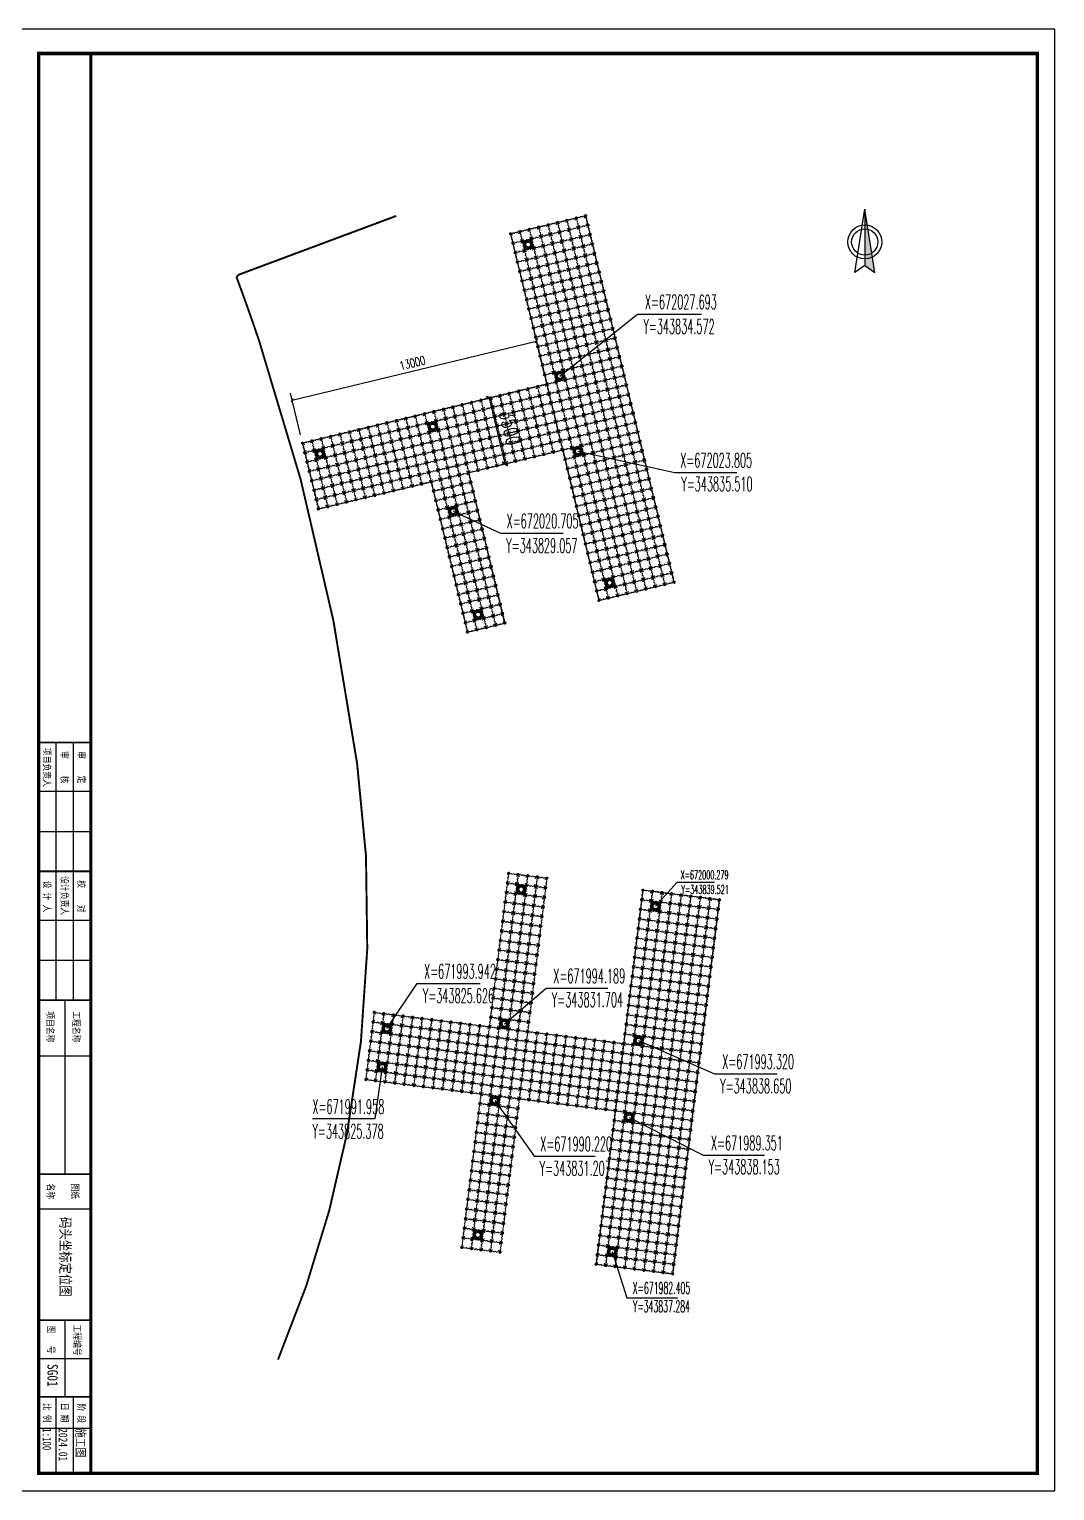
# Model space of a CAD drawing. Extents: x 343640352 to 343860175, y 671810750 to 672046431.
# Drawn here: x 343807129 to 343860175, y 671970036 to 672045636 of the extents above; entities that cross this region are included whole.
import ezdxf

# ---------------------------------------------------------------- set-up
doc = ezdxf.new("R2010")
doc.units = 0
doc.header["$LTSCALE"] = 1000
doc.linetypes.add('DASH', pattern=[0.35, 0.25, -0.1])
for name, color, linetype in [('00-定位', 3, 'Continuous'), ('DIM_COOR', 3, 'Continuous'), ('PUB_DIM', 3, 'Continuous'), ('PUB_TEXT', 7, 'Continuous'), ('W-_ANTICOLLISION防撞措施', 121, 'Continuous'), ('W-MOUNTING固定方式', 5, 'Continuous'), ('蓝色浮筒', 150, 'Continuous')]:
    doc.layers.add(name, color=color, linetype=linetype)
doc.layers.add('2维浮筒', color=7, linetype='Continuous', lineweight=5)
doc.styles.add('-宋体', font='', dxfattribs={"width": 0.8})
doc.styles.add('_TCH_DIM', font='SIMPLEX.shx', dxfattribs={"width": 0.7, "bigfont": 'GBCBIG.shx'})
doc.styles.add('_TCH_DIM_T3', font='SIMPLEX.shx', dxfattribs={"width": 0.705882, "bigfont": 'hztxt.shx'})
doc.styles.get("Standard").update_dxf_attribs({"font": ''})
doc.styles.add('图框', font='')
doc.styles.add('黑体', font='simhei.ttf', dxfattribs={"width": 0.8})
doc.styles.get('-宋体').set_extended_font_data('SimSun')
doc.styles.get('Standard').set_extended_font_data('SimSun')
doc.styles.get('图框').set_extended_font_data('SimSun')
doc.dimstyles.new('_TCH_ARCH&&150', dxfattribs={"dimtxt": 446.25, "dimasz": 150, "dimexe": 375, "dimexo": 450, "dimgap": 189.375, "dimtad": 1, "dimdec": 0, "dimzin": 0, "dimdsep": 46, "dimtxsty": '_TCH_DIM_T3', "dimblk": 'ARCHTICK', "dimcen": 0.09, "dimclrt": 7, "dimazin": 2, "dimtfac": 1, "dimtdec": 0, "dimtix": 1, "dimtmove": 2, "dimatfit": 3, "dimfxl": 150, "dimtolj": 1, "dimtzin": 0, "dimarcsym": 0})
doc.dimstyles.new('_TCH_ARCH&&250', dxfattribs={"dimtxt": 743.75, "dimasz": 250, "dimexe": 625, "dimexo": 750, "dimgap": 315.625, "dimtad": 1, "dimdec": 0, "dimzin": 0, "dimdsep": 46, "dimtxsty": '_TCH_DIM_T3', "dimblk": 'ARCHTICK', "dimcen": 0.09, "dimclrt": 2, "dimazin": 2, "dimtfac": 1, "dimtdec": 0, "dimtix": 1, "dimtmove": 2, "dimatfit": 3, "dimfxl": 150, "dimtolj": 1, "dimtzin": 0, "dimarcsym": 0})

# ---------------------------------------------------------------- blocks, each defined once
blk = doc.blocks.new('$TITLEBLK$00000187')
for p, q in [((-196, 0), (-196, 15)), ((-184.5, 0), (-184.5, 15)), ((-159, 0), (-159, 15)), ((-147.5, 0), (-147.5, 15)), ((-120, 0), (-120, 15)), ((-76, 0), (-76, 15)), ((-33, 0), (-33, 15)), ((-13, 0), (-13, 15)), ((0, 0), (0, 15)), ((-136, 10), (-210, 10)), ((0, 10), (-22, 10)), ((-136, 5), (-210, 5)), ((-136, 7.5), (-86, 7.5)), ((-44, 7.5), (-22, 7.5)), ((0, 5), (-22, 5))]:
    blk.add_line(p, q)
for points, const_width in [([(-408.03, 0), (-408.03, 15), (0, 15)], 0.8), ([(-210, 0), (-210, 15)], 0.5), ([(-173, 0), (-173, 15)], 0.5), ([(-136, 0), (-136, 15)], 0.5), ([(-86, 0), (-86, 15)], 0.5), ([(-44, 0), (-44, 15)], 0.5), ([(-22, 0), (-22, 15)], 0.5)]:
    blk.add_lwpolyline(points, dxfattribs=dict(const_width=const_width))
at = {"style": '图框', "width": 0.8}
for s, p in [('审    定', (-207.53, 11.34)), ('校    对', (-170.43, 11.27)), ('阶 段', (-20.12, 11.27)), ('审    核', (-207.55, 6.48)), ('设计负责人', (-171.62, 6.48)), ('工程名称', (-132.8, 9.86)), ('图纸', (-83.31, 9.46)), ('工程编号', (-42.79, 10.08)), ('日 期', (-20.31, 6.48)), ('项目名称', (-132.8, 2.36)), ('名称', (-83.31, 2.46)), ('图   号', (-42.46, 2.6)), ('项目负责人', (-208.49, 1.42)), ('设 计 人', (-170.33, 1.42)), ('比 例', (-20.27, 1.42))]:
    blk.add_text(s, height=2, dxfattribs=at).set_placement(p)
for tag, p in [('审定人', (-193.68, 10.95)), ('校对', (-155.51, 10.92)), ('审核人', (-193.68, 6.03)), ('设计负责人', (-158.64, 6.23)), ('项目负责人', (-195.69, 1.11)), ('设计人', (-156.48, 1.18))]:
    blk.add_attdef(tag, p, '', height=3)
for tag, p, height, style, width in [('阶段', (-12.96, 10.81), 2.5, '黑体', 0.8), ('图名', (-73.67, 6.22), 3, '-宋体', 0.8), ('日期', (-12.96, 5.8), 2.5, '黑体', 0.8), ('图号', (-31.44, 2.55), 3, '_TCH_DIM', 0.7), ('比例', (-12.96, 1.14), 2.5, '黑体', 0.8)]:
    blk.add_attdef(tag, p, '', height=height, dxfattribs=dict(style=style, width=width))
blk = doc.blocks.new('rgthtyjyuk')
blk.add_lwpolyline([(0, 0), (420, 0), (420, 297), (0, 297)], close=True)
at = {"const_width": 1}
blk.add_lwpolyline([(6.97, 5), (415, 5), (415, 292), (6.97, 292)], close=True, dxfattribs=at)
at = {"const_width": 0.8}
blk.add_lwpolyline([(415, 20), (6.97, 20)], dxfattribs=at)
blk = doc.blocks.new('_ArchTick')
at = {"color": 0, "linetype": 'ByBlock', "const_width": 0.4}
blk.add_lwpolyline([(-0.5, -0.5), (0.5, 0.5)], dxfattribs=at)
blk = doc.blocks.new('*D160')
at = {"layer": '00-定位', "color": 0, "lineweight": -2, "transparency": 16777216}
for p, q in [((343830916, 672026554), (343831736, 672023151)), ((343831645, 672026729), (343831523, 672026700)), ((343832465, 672023327), (343832344, 672023298))]:
    blk.add_line(p, q, dxfattribs=at)
at = {"layer": 'Defpoints', "color": 0, "transparency": 16777216}
for p in [(343830916, 672026554), (343831736, 672023151), (343831736, 672023151)]:
    blk.add_point(p, dxfattribs=at)
at = {"layer": '00-定位', "color": 0, "lineweight": -2, "transparency": 16777216, "xscale": 250, "yscale": 250, "zscale": 250}
for p, rotation in [((343830916, 672026554), 103.5615656314483), ((343831736, 672023151), 283.5615656314483)]:
    blk.add_blockref('_ArchTick', p, dxfattribs=dict(at, rotation=rotation))
at = {"layer": '00-定位', "color": 2, "transparency": 16777216, "insert": (343831994, 672025014), "char_height": 743.8, "attachment_point": 5, "rotation": 283.56157, "style": '_TCH_DIM_T3'}
blk.add_mtext('\\A1;3500', dxfattribs=at)
blk = doc.blocks.new('浮筒')
at = {"layer": '2维浮筒', "color": 150, "lineweight": 0}
for p, q in [((-49, 527), (-27, 549)), ((-49, 473), (-21, 445)), ((-49, 27), (-21, 55)), ((-16, 304), (-16, 326)), ((-16, 196), (-16, 174)), ((-13, 333), (-3, 345)), ((-13, 297), (16, 264)), ((-13, 203), (16, 236)), ((-13, 167), (-3, 155)), ((0, 351), (0, 395)), ((0, 105), (0, 149)), ((19, 242), (19, 258)), ((55, 479), (21, 445)), ((55, 21), (21, 55)), ((27, 549), (55, 521)), ((149, 500), (105, 500)), ((171, 484), (155, 497)), ((193, 481), (177, 481)), ((199, 484), (232, 513)), ((203, -13), (236, 16)), ((261, 516), (239, 516)), ((258, 19), (242, 19)), ((297, -13), (264, 16)), ((301, 484), (268, 513)), ((307, 481), (323, 481)), ((329, 484), (345, 497)), ((395, 500), (351, 500)), ((473, 549), (445, 521)), ((479, 445), (445, 479)), ((479, 55), (445, 21)), ((481, 307), (481, 323)), ((481, 193), (481, 177)), ((484, 329), (497, 345)), ((484, 301), (513, 268)), ((484, 199), (513, 232)), ((484, 171), (497, 155)), ((500, 351), (500, 395)), ((500, 105), (500, 149)), ((516, 239), (516, 261)), ((549, 473), (521, 445)), ((549, 27), (521, 55)), ((527, 549), (549, 527)), ((-27, -49), (-49, -27)), ((27, -49), (55, -21)), ((149, 0), (105, 0)), ((167, -13), (155, -3)), ((196, -16), (174, -16)), ((304, -16), (326, -16)), ((333, -13), (345, -3)), ((395, 0), (351, 0)), ((473, -49), (445, -21)), ((549, -27), (527, -49))]:
    blk.add_line(p, q, dxfattribs=at)
for centre in [(71, 89), (76, 415), (80, 80), (85, 424), (89, 71), (407, 65), (415, 76), (420, 420), (424, 85), (435, 93)]:
    blk.add_circle(centre, 3.5, dxfattribs=at)
for centre, radius, start, end in [((-22, 500), 38, 135, 225), ((-22, 0), 38, 135, 225), ((-24, 500), 7, 90, 270), ((-24, 0), 7, 90, 270), ((0, 522), 38, 45, 135), ((0, 500), 25, 106.2602, 163.7398), ((0, 500), 25, 196.2602, 253.7398), ((0, 0), 25, 106.2602, 163.7398), ((-70, 395), 70, 0, 45), ((-70, 105), 70, 315, 0), ((-6, 326), 10, 137.72631, 180), ((-6, 304), 10, 180, 222.27369), ((-6, 196), 10, 137.72631, 180), ((-6, 174), 10, 180, 222.27369), ((0, 524), 7, 0, 180), ((0, 476), 7, 180, 0), ((0, 24), 7, 0, 180), ((-10, 351), 10, 317.72631, 0), ((-10, 149), 10, 0, 42.27369), ((70, 395), 70, 135, 180), ((70, 105), 70, 180, 225), ((0, 500), 25, 16.2602, 73.7398), ((0, 500), 25, 286.2602, 343.7398), ((0, 0), 25, 16.2602, 73.7398), ((9, 258), 10, 0, 42.27369), ((9, 242), 10, 317.72631, 0), ((24, 500), 7, 270, 90), ((24, 0), 7, 270, 90), ((105, 570), 70, 225, 270), ((105, 430), 70, 90, 135), ((105, 70), 70, 225, 270), ((149, 490), 10, 47.72631, 90), ((177, 491), 10, 227.72631, 270), ((193, 491), 10, 270, 312.27369), ((239, 506), 10, 90, 132.27369), ((242, 9), 10, 90, 132.27369), ((258, 9), 10, 47.72631, 90), ((261, 506), 10, 47.72631, 90), ((307, 491), 10, 227.72631, 270), ((323, 491), 10, 270, 312.27369), ((351, 490), 10, 90, 132.27369), ((395, 570), 70, 270, 315), ((395, 430), 70, 45, 90), ((395, 70), 70, 270, 315), ((476, 500), 7, 90, 270), ((476, 0), 7, 90, 270), ((500, 522), 38, 45, 135), ((500, 500), 25, 106.2602, 163.7398), ((500, 500), 25, 196.2602, 253.7398), ((500, 0), 25, 106.2602, 163.7398), ((430, 395), 70, 0, 45), ((430, 105), 70, 315, 0), ((491, 323), 10, 137.72631, 180), ((491, 307), 10, 180, 222.27369), ((491, 193), 10, 137.72631, 180), ((491, 177), 10, 180, 222.27369), ((500, 524), 7, 0, 180), ((500, 476), 7, 180, 0), ((500, 24), 7, 0, 180), ((490, 351), 10, 317.72631, 0), ((490, 149), 10, 0, 42.27369), ((570, 395), 70, 135, 180), ((570, 105), 70, 180, 225), ((500, 500), 25, 16.2602, 73.7398), ((500, 500), 25, 286.2602, 343.7398), ((500, 0), 25, 16.2602, 73.7398), ((506, 261), 10, 0, 42.27369), ((506, 239), 10, 317.72631, 0), ((524, 500), 7, 270, 90), ((524, 0), 7, 270, 90), ((522, 500), 38, 315, 45), ((522, 0), 38, 315, 45), ((0, -22), 38, 225, 315), ((0, 0), 25, 196.2602, 253.7398), ((0, -24), 7, 180, 0), ((0, 0), 25, 286.2602, 343.7398), ((105, -70), 70, 90, 135), ((149, -10), 10, 47.72631, 90), ((174, -6), 10, 227.72631, 270), ((196, -6), 10, 270, 312.27369), ((304, -6), 10, 227.72631, 270), ((326, -6), 10, 270, 312.27369), ((351, -10), 10, 90, 132.27369), ((395, -70), 70, 45, 90), ((500, -22), 38, 225, 315), ((500, 0), 25, 196.2602, 253.7398), ((500, -24), 7, 180, 0), ((500, 0), 25, 286.2602, 343.7398)]:
    blk.add_arc(centre, radius, start, end, dxfattribs=at)
at = {"layer": '蓝色浮筒'}
for centre, radius, start, end in [((-25, 500), 5, 84.26083, 275.73917), ((-25, 0), 5, 84.26083, 275.73917), ((0, 500), 25, 101.47834, 168.52166), ((0, 500), 25, 191.47834, 258.52166), ((0, 0), 25, 101.47834, 168.52166), ((0, 525), 5, 354.26083, 185.73917), ((0, 475), 5, 174.26083, 5.73917), ((0, 25), 5, 354.26083, 185.73917), ((0, 500), 25, 11.47834, 78.52166), ((0, 500), 25, 281.47834, 348.52166), ((0, 0), 25, 11.47834, 78.52166), ((25, 500), 5, 264.26083, 95.73917), ((25, 0), 5, 264.26083, 95.73917), ((475, 500), 5, 84.26083, 275.73917), ((475, 0), 5, 84.26083, 275.73917), ((500, 500), 25, 101.47834, 168.52166), ((500, 500), 25, 191.47834, 258.52166), ((500, 0), 25, 101.47834, 168.52166), ((500, 525), 5, 354.26083, 185.73917), ((500, 475), 5, 174.26083, 5.73917), ((500, 25), 5, 354.26083, 185.73917), ((500, 500), 25, 11.47834, 78.52166), ((500, 500), 25, 281.47834, 348.52166), ((500, 0), 25, 11.47834, 78.52166), ((525, 500), 5, 264.26083, 95.73917), ((525, 0), 5, 264.26083, 95.73917), ((0, 0), 25, 191.47834, 258.52166), ((0, -25), 5, 174.26083, 5.73917), ((0, 0), 25, 281.47834, 348.52166), ((500, 0), 25, 191.47834, 258.52166), ((500, -25), 5, 174.26083, 5.73917), ((500, 0), 25, 281.47834, 348.52166)]:
    blk.add_arc(centre, radius, start, end, dxfattribs=at)
blk = doc.blocks.new('*U164')
at = {"layer": '蓝色浮筒', "rotation": 180.0000000383531}
blk.add_blockref('浮筒', (250, 250), dxfattribs=at)
blk = doc.blocks.new('*U163')
at = {"layer": 'W-_ANTICOLLISION防撞措施', "color": 0, "linetype": 'ByBlock', "lineweight": -2, "transparency": 16777216}
for p in [(0, 0), (500, 0), (1000, 0), (1500, 0), (2000, 0), (2500, 0), (3000, 0), (3500, 0), (4000, 0), (4500, 0), (5000, 0), (5500, 0), (6000, 0), (6500, 0), (7000, 0), (7500, 0), (8000, 0), (8500, 0), (9000, 0), (9500, 0), (10000, 0), (10500, 0), (11000, 0), (11500, 0), (12000, 0), (12500, 0), (13000, 0), (13500, 0), (14000, 0), (14500, 0), (15000, 0), (15500, 0), (16000, 0), (16500, 0), (17000, 0), (17500, 0), (18000, 0), (18500, 0), (19000, 0), (0, -500), (0, -1000), (500, -500), (500, -1000), (1000, -500), (1000, -1000), (1500, -500), (1500, -1000), (2000, -500), (2000, -1000), (2500, -500), (2500, -1000), (3000, -500), (3000, -1000), (3500, -500), (3500, -1000), (4000, -500), (4000, -1000), (4500, -500), (4500, -1000), (5000, -500), (5000, -1000), (5500, -500), (5500, -1000), (6000, -500), (6000, -1000), (6500, -500), (6500, -1000), (7000, -500), (7000, -1000), (7500, -500), (7500, -1000), (8000, -500), (8000, -1000), (8500, -500), (8500, -1000), (9000, -500), (9000, -1000), (9500, -500), (9500, -1000), (10000, -500), (10000, -1000), (10500, -500), (10500, -1000), (11000, -500), (11000, -1000), (11500, -500), (11500, -1000), (12000, -500), (12000, -1000), (12500, -500), (12500, -1000), (13000, -500), (13000, -1000), (13500, -500), (13500, -1000), (14000, -500), (14000, -1000), (14500, -500), (14500, -1000), (15000, -500), (15000, -1000), (15500, -500), (15500, -1000), (16000, -500), (16000, -1000), (16500, -500), (16500, -1000), (17000, -500), (17000, -1000), (17500, -500), (17500, -1000), (18000, -500), (18000, -1000), (18500, -500), (18500, -1000), (19000, -500), (19000, -1000), (0, -1500), (500, -1500), (1000, -1500), (1500, -1500), (2000, -1500), (2500, -1500), (3000, -1500), (3500, -1500), (4000, -1500), (4500, -1500), (5000, -1500), (5500, -1500), (6000, -1500), (6500, -1500), (7000, -1500), (7500, -1500), (8000, -1500), (8500, -1500), (9000, -1500), (9500, -1500), (10000, -1500), (10500, -1500), (11000, -1500), (11500, -1500), (12000, -1500), (12500, -1500), (13000, -1500), (13500, -1500), (14000, -1500), (14500, -1500), (15000, -1500), (15500, -1500), (16000, -1500), (16500, -1500), (17000, -1500), (17500, -1500), (18000, -1500), (18500, -1500), (19000, -1500), (0, -2000), (0, -2500), (500, -2000), (500, -2500), (1000, -2000), (1000, -2500), (1500, -2000), (1500, -2500), (2000, -2000), (2000, -2500), (2500, -2000), (2500, -2500), (3000, -2000), (3000, -2500), (3500, -2000), (3500, -2500), (4000, -2000), (4000, -2500), (4500, -2000), (4500, -2500), (5000, -2000), (5000, -2500), (5500, -2000), (5500, -2500), (6000, -2000), (6000, -2500), (6500, -2000), (6500, -2500), (7000, -2000), (7000, -2500), (7500, -2000), (7500, -2500), (8000, -2000), (8000, -2500), (8500, -2000), (8500, -2500), (9000, -2000), (9000, -2500), (9500, -2000), (9500, -2500), (10000, -2000), (10000, -2500), (10500, -2000), (10500, -2500), (11000, -2000), (11000, -2500), (11500, -2000), (11500, -2500), (12000, -2000), (12000, -2500), (12500, -2000), (12500, -2500), (13000, -2000), (13000, -2500), (13500, -2000), (13500, -2500), (14000, -2000), (14000, -2500), (14500, -2000), (14500, -2500), (15000, -2000), (15000, -2500), (15500, -2000), (15500, -2500), (16000, -2000), (16000, -2500), (16500, -2000), (16500, -2500), (17000, -2000), (17000, -2500), (17500, -2000), (17500, -2500), (18000, -2000), (18000, -2500), (18500, -2000), (18500, -2500), (19000, -2000), (19000, -2500), (0, -3000), (500, -3000), (1000, -3000), (1500, -3000), (2000, -3000), (2500, -3000), (3000, -3000), (3500, -3000), (4000, -3000), (4500, -3000), (5000, -3000), (5500, -3000), (6000, -3000), (6500, -3000), (7000, -3000), (7500, -3000), (8000, -3000), (8500, -3000), (9000, -3000), (9500, -3000), (10000, -3000), (10500, -3000), (11000, -3000), (11500, -3000), (12000, -3000), (12500, -3000), (13000, -3000), (13500, -3000), (14000, -3000), (14500, -3000), (15000, -3000), (15500, -3000), (16000, -3000), (16500, -3000), (17000, -3000), (17500, -3000), (18000, -3000), (18500, -3000), (19000, -3000), (0, -3500), (500, -3500), (1000, -3500), (1500, -3500), (2000, -3500), (2500, -3500), (3000, -3500), (3500, -3500), (4000, -3500), (4500, -3500), (5000, -3500), (5500, -3500), (6000, -3500), (6500, -3500), (7000, -3500), (7500, -3500), (8000, -3500), (8500, -3500), (9000, -3500), (9500, -3500), (10000, -3500), (10500, -3500), (11000, -3500), (11500, -3500), (12000, -3500), (12500, -3500), (13000, -3500), (13500, -3500), (14000, -3500), (14500, -3500), (15000, -3500), (15500, -3500), (16000, -3500), (16500, -3500), (17000, -3500), (17500, -3500), (18000, -3500), (18500, -3500), (19000, -3500)]:
    blk.add_blockref('*U164', p, dxfattribs=at)
blk = doc.blocks.new('*U162')
at = {"layer": '蓝色浮筒', "rotation": 180.0000000383531}
blk.add_blockref('浮筒', (250, 250), dxfattribs=at)
blk = doc.blocks.new('*U161')
at = {"layer": 'W-_ANTICOLLISION防撞措施', "color": 0, "linetype": 'ByBlock', "lineweight": -2, "transparency": 16777216}
for p in [(0, 0), (500, 0), (1000, 0), (1500, 0), (2000, 0), (2500, 0), (3000, 0), (0, -500), (0, -1000), (500, -500), (500, -1000), (1000, -500), (1000, -1000), (1500, -500), (1500, -1000), (2000, -500), (2000, -1000), (2500, -500), (2500, -1000), (3000, -500), (3000, -1000), (0, -1500), (500, -1500), (1000, -1500), (1500, -1500), (2000, -1500), (2500, -1500), (3000, -1500), (0, -2000), (0, -2500), (500, -2000), (500, -2500), (1000, -2000), (1000, -2500), (1500, -2000), (1500, -2500), (2000, -2000), (2000, -2500), (2500, -2000), (2500, -2500), (3000, -2000), (3000, -2500), (0, -3000), (500, -3000), (1000, -3000), (1500, -3000), (2000, -3000), (2500, -3000), (3000, -3000), (0, -3500), (0, -4000), (500, -3500), (500, -4000), (1000, -3500), (1000, -4000), (1500, -3500), (1500, -4000), (2000, -3500), (2000, -4000), (2500, -3500), (2500, -4000), (3000, -3500), (3000, -4000), (0, -4500), (500, -4500), (1000, -4500), (1500, -4500), (2000, -4500), (2500, -4500), (3000, -4500), (0, -5000), (0, -5500), (500, -5000), (500, -5500), (1000, -5000), (1000, -5500), (1500, -5000), (1500, -5500), (2000, -5000), (2000, -5500), (2500, -5000), (2500, -5500), (3000, -5000), (3000, -5500), (0, -6000), (500, -6000), (1000, -6000), (1500, -6000), (2000, -6000), (2500, -6000), (3000, -6000), (0, -6500), (0, -7000), (500, -6500), (500, -7000), (1000, -6500), (1000, -7000), (1500, -6500), (1500, -7000), (2000, -6500), (2000, -7000), (2500, -6500), (2500, -7000), (3000, -6500), (3000, -7000), (0, -7500), (500, -7500), (1000, -7500), (1500, -7500), (2000, -7500), (2500, -7500), (3000, -7500), (0, -8000), (0, -8500), (500, -8000), (500, -8500), (1000, -8000), (1000, -8500), (1500, -8000), (1500, -8500), (2000, -8000), (2000, -8500), (2500, -8000), (2500, -8500), (3000, -8000), (3000, -8500), (0, -9000), (500, -9000), (1000, -9000), (1500, -9000), (2000, -9000), (2500, -9000), (3000, -9000), (0, -9500), (0, -10000), (500, -9500), (500, -10000), (1000, -9500), (1000, -10000), (1500, -9500), (1500, -10000), (2000, -9500), (2000, -10000), (2500, -9500), (2500, -10000), (3000, -9500), (3000, -10000), (0, -10500), (500, -10500), (1000, -10500), (1500, -10500), (2000, -10500), (2500, -10500), (3000, -10500), (0, -11000), (0, -11500), (500, -11000), (500, -11500), (1000, -11000), (1000, -11500), (1500, -11000), (1500, -11500), (2000, -11000), (2000, -11500), (2500, -11000), (2500, -11500), (3000, -11000), (3000, -11500), (0, -12000), (500, -12000), (1000, -12000), (1500, -12000), (2000, -12000), (2500, -12000), (3000, -12000), (0, -12500), (500, -12500), (1000, -12500), (1500, -12500), (2000, -12500), (2500, -12500), (3000, -12500)]:
    blk.add_blockref('*U162', p, dxfattribs=at)
blk = doc.blocks.new('*U166')
at = {"layer": '蓝色浮筒', "rotation": 180.0000000383531}
blk.add_blockref('浮筒', (250, 250), dxfattribs=at)
blk = doc.blocks.new('*U165')
at = {"layer": 'W-_ANTICOLLISION防撞措施', "color": 0, "linetype": 'ByBlock', "lineweight": -2, "transparency": 16777216}
for p in [(0, 0), (500, 0), (1000, 0), (1500, 0), (2000, 0), (2500, 0), (3000, 0), (3500, 0), (4000, 0), (4500, 0), (5000, 0), (5500, 0), (6000, 0), (6500, 0), (7000, 0), (7500, 0), (0, -500), (0, -1000), (500, -500), (500, -1000), (1000, -500), (1000, -1000), (1500, -500), (1500, -1000), (2000, -500), (2000, -1000), (2500, -500), (2500, -1000), (3000, -500), (3000, -1000), (3500, -500), (3500, -1000), (4000, -500), (4000, -1000), (4500, -500), (4500, -1000), (5000, -500), (5000, -1000), (5500, -500), (5500, -1000), (6000, -500), (6000, -1000), (6500, -500), (6500, -1000), (7000, -500), (7000, -1000), (7500, -500), (7500, -1000), (0, -1500), (500, -1500), (1000, -1500), (1500, -1500), (2000, -1500), (2500, -1500), (3000, -1500), (3500, -1500), (4000, -1500), (4500, -1500), (5000, -1500), (5500, -1500), (6000, -1500), (6500, -1500), (7000, -1500), (7500, -1500)]:
    blk.add_blockref('*U166', p, dxfattribs=at)
blk = doc.blocks.new('*U394')
at = {"color": 8, "linetype": 'Continuous', "lineweight": 15}
for p, q in [((-1, 2), (-2, 1)), ((0, 1), (0, -1)), ((-1, -2), (-2, -1))]:
    blk.add_line(p, q, dxfattribs=at)
at = {"color": 7, "linetype": 'Continuous', "lineweight": 15}
for p, q in [((16, 1), (0, 1)), ((0, 0), (19, 0)), ((16, 1), (16, 0)), ((19, -1), (19, 0)), ((0, -1), (19, -1))]:
    blk.add_line(p, q, dxfattribs=at)
for centre, radius, start, end in [((-3, 0), 2.9, 41.31782, 318.68218), ((-3, 0), 1.45, 41.31782, 318.68218), ((0, 3), 2.82, 221.31782, 270), ((0, -3), 2.82, 90, 138.68218), ((0, 3), 1.37, 221.31782, 270), ((0, -3), 1.37, 90, 138.68218)]:
    blk.add_arc(centre, radius, start, end, dxfattribs=at)
blk = doc.blocks.new('*U395')
blk.add_lwpolyline([(-12, 0), (-12, 2.5), (12, 2.5), (12, 0)], close=True)
blk = doc.blocks.new('无头销轴_B型_D12X150')
at = {"color": 0}
for p, q in [((-72, 6), (-72, -6)), ((72, 6), (72, -6))]:
    blk.add_line(p, q, dxfattribs=at)
blk.add_lwpolyline([(-75, 4), (-75, -4), (-72, -6), (72, -6), (75, -4), (75, 4), (72, 6), (-72, 6)], close=True, dxfattribs=at)
for centre in [(-70, 0), (70, 0)]:
    blk.add_circle(centre, 1.6, dxfattribs=at)
blk = doc.blocks.new('sdf')
at = {"layer": 'W-MOUNTING固定方式', "color": 0}
for p, q in [((43108, -2622), (43108, -2815)), ((43109, -2673), (43112, -2671)), ((43109, -2764), (43109, -2673)), ((43109, -2764), (43112, -2766)), ((43112, -2671), (43112, -2766)), ((43112, -2671), (43186, -2671)), ((43186, -2766), (43112, -2766)), ((43186, -2766), (43186, -2671)), ((43186, -2671), (43189, -2673)), ((43186, -2766), (43189, -2764)), ((43189, -2673), (43189, -2764)), ((43285, -2497), (43283, -2500)), ((43378, -2500), (43283, -2500)), ((43283, -2574), (43283, -2500)), ((43283, -2574), (43378, -2574)), ((43283, -2574), (43285, -2577)), ((43283, -2863), (43285, -2860)), ((43378, -2863), (43283, -2863)), ((43283, -2937), (43283, -2863)), ((43283, -2937), (43378, -2937)), ((43285, -2940), (43283, -2937)), ((43285, -2497), (43376, -2497)), ((43376, -2577), (43285, -2577)), ((43285, -2860), (43376, -2860)), ((43375, -2940), (43285, -2940)), ((43375, -2940), (43378, -2937)), ((43376, -2497), (43378, -2500)), ((43378, -2574), (43376, -2577)), ((43378, -2863), (43376, -2860)), ((43378, -2500), (43378, -2574)), ((43378, -2863), (43378, -2937)), ((43475, -2671), (43472, -2673)), ((43472, -2764), (43472, -2673)), ((43475, -2766), (43472, -2764)), ((43475, -2671), (43475, -2766)), ((43475, -2671), (43549, -2671)), ((43549, -2766), (43475, -2766)), ((43549, -2766), (43549, -2671)), ((43552, -2674), (43549, -2671)), ((43552, -2764), (43549, -2766)), ((43552, -2674), (43552, -2764))]:
    blk.add_line(p, q, dxfattribs=at)
at = {"layer": 'W-MOUNTING固定方式', "color": 6}
for points in [[(43123, -2568), (43052, -2497, -0.414214), (43052, -2441), (43052, -2441, -0.414214), (43109, -2441), (43179, -2511)], [(43123, -2870), (43052, -2941, 0.414214), (43052, -2997), (43052, -2997, 0.414214), (43109, -2997), (43179, -2927)], [(43538, -2568), (43609, -2497, 0.414214), (43609, -2441), (43609, -2441, 0.414214), (43552, -2441), (43482, -2511)], [(43538, -2870), (43609, -2941, -0.414214), (43609, -2997), (43609, -2997, -0.414214), (43552, -2997), (43482, -2927)]]:
    blk.add_lwpolyline(points, format="xyb", dxfattribs=at)
at = {"layer": 'W-MOUNTING固定方式'}
for points in [[(43194, -2941), (43467, -2941), (43553, -2856), (43553, -2582), (43467, -2496), (43194, -2496), (43108, -2582), (43108, -2856)], [(43219, -2881), (43442, -2881), (43493, -2831), (43493, -2607), (43442, -2556), (43219, -2556), (43168, -2607), (43168, -2831)]]:
    blk.add_lwpolyline(points, close=True, dxfattribs=at)
at = {"layer": 'W-MOUNTING固定方式', "color": 0}
for points in [[(43108, -2669), (43149, -2669), (43169, -2669), (43169, -2660), (43149, -2660), (43108, -2660)], [(43108, -2777), (43149, -2777), (43169, -2777), (43169, -2768), (43149, -2768), (43108, -2768)], [(43272, -2496), (43272, -2537), (43272, -2557), (43281, -2557), (43281, -2537), (43281, -2496)], [(43281, -2941), (43281, -2900), (43281, -2880), (43272, -2880), (43272, -2900), (43272, -2941)], [(43380, -2496), (43380, -2537), (43380, -2557), (43389, -2557), (43389, -2537), (43389, -2496)], [(43389, -2941), (43389, -2900), (43389, -2880), (43380, -2880), (43380, -2900), (43380, -2941)], [(43553, -2660), (43512, -2660), (43492, -2660), (43492, -2669), (43512, -2669), (43553, -2669)], [(43553, -2768), (43512, -2768), (43492, -2768), (43492, -2777), (43512, -2777), (43553, -2777)]]:
    blk.add_lwpolyline(points, dxfattribs=at)
at = {"layer": 'W-MOUNTING固定方式', "color": 5}
for centre in [(43080, -2469), (43080, -2969), (43580, -2469), (43580, -2969)]:
    blk.add_circle(centre, 7, dxfattribs=at)
at = {"layer": 'W-MOUNTING固定方式'}
for radius in [136, 130]:
    blk.add_circle((43330, -2719), radius, dxfattribs=at)
at = {"layer": 'W-MOUNTING固定方式', "color": 0, "xscale": -1}
for name, p, rotation in [('*U394', (43143, -2649), 180), ('*U394', (43261, -2906), 270), ('*U395', (43272, -2900), 90), ('*U395', (43389, -2537), 270.0000000000001), ('*U394', (43400, -2531), 90.00000000000007), ('*U395', (43512, -2777), 180)]:
    blk.add_blockref(name, p, dxfattribs=dict(at, rotation=rotation))
for name, p in [('*U395', (43149, -2660)), ('*U394', (43518, -2788))]:
    blk.add_blockref(name, p, dxfattribs=at)
at = {"layer": 'W-MOUNTING固定方式', "color": 0}
for name, p, rotation in [('*U395', (43149, -2777), 180), ('无头销轴_B型_D12X150', (43149, -2719), 90), ('无头销轴_B型_D12X150', (43330, -2900), 180), ('*U394', (43261, -2531), 270.0000000000001), ('*U395', (43272, -2537), 90.00000000000004), ('*U395', (43389, -2900), 270), ('*U394', (43400, -2906), 90.00000000000001), ('*U394', (43518, -2649), 180), ('无头销轴_B型_D12X150', (43512, -2719), 270)]:
    blk.add_blockref(name, p, dxfattribs=dict(at, rotation=rotation))
for name, p in [('*U394', (43143, -2788)), ('无头销轴_B型_D12X150', (43330, -2537)), ('*U395', (43512, -2660))]:
    blk.add_blockref(name, p, dxfattribs=at)
blk = doc.blocks.new('*D167')
at = {"layer": 'Defpoints', "color": 0, "transparency": 16777216}
for p in [(343833366, 672029496), (343833902, 672027274), (343821264, 672024226)]:
    blk.add_point(p, dxfattribs=at)
at = {"layer": 'PUB_DIM', "color": 0, "lineweight": -2, "transparency": 16777216}
for p, q in [((343833796, 672027711), (343833278, 672029860)), ((343820728, 672026447), (343833366, 672029496)), ((343821159, 672024663), (343820640, 672026812))]:
    blk.add_line(p, q, dxfattribs=at)
at = {"layer": 'PUB_DIM', "color": 0, "lineweight": -2, "transparency": 16777216, "xscale": 150, "yscale": 150, "zscale": 150}
for p, rotation in [((343833366, 672029496), 13.56156337868127), ((343820728, 672026447), 193.5615633786813)]:
    blk.add_blockref('_ArchTick', p, dxfattribs=dict(at, rotation=rotation))
at = {"layer": 'PUB_DIM', "color": 7, "transparency": 16777216, "insert": (343826950, 672028373), "char_height": 446.2, "attachment_point": 5, "rotation": 13.56156, "style": '_TCH_DIM_T3'}
blk.add_mtext('\\A1;13000', dxfattribs=at)
blk = doc.blocks.new('*D168')
at = {"layer": 'Defpoints', "color": 0, "transparency": 16777216}
for p in [(343833366, 672029496), (343833902, 672027274), (343821264, 672024226)]:
    blk.add_point(p, dxfattribs=at)
at = {"layer": 'PUB_DIM', "color": 0, "lineweight": -2, "transparency": 16777216}
for p, q in [((343833796, 672027711), (343833278, 672029860)), ((343820728, 672026447), (343833366, 672029496)), ((343821159, 672024663), (343820640, 672026812))]:
    blk.add_line(p, q, dxfattribs=at)
at = {"layer": 'PUB_DIM', "color": 0, "lineweight": -2, "transparency": 16777216, "xscale": 150, "yscale": 150, "zscale": 150}
for p, rotation in [((343833366, 672029496), 13.56156337868127), ((343820728, 672026447), 193.5615633786813)]:
    blk.add_blockref('_ArchTick', p, dxfattribs=dict(at, rotation=rotation))
at = {"layer": 'PUB_DIM', "color": 7, "transparency": 16777216, "insert": (343826950, 672028373), "char_height": 446.2, "attachment_point": 5, "rotation": 13.56156, "style": '_TCH_DIM_T3'}
blk.add_mtext('\\A1;13000', dxfattribs=at)
blk = doc.blocks.new('*U169')
at = {"layer": '蓝色浮筒', "rotation": 180.0000000383531}
blk.add_blockref('浮筒', (250, 250), dxfattribs=at)
blk = doc.blocks.new('*U170')
at = {"layer": 'W-_ANTICOLLISION防撞措施', "color": 0, "linetype": 'ByBlock', "lineweight": -2, "transparency": 16777216}
for p in [(0, 0), (500, 0), (1000, 0), (1500, 0), (2000, 0), (2500, 0), (3000, 0), (3500, 0), (4000, 0), (4500, 0), (5000, 0), (5500, 0), (6000, 0), (6500, 0), (7000, 0), (7500, 0), (8000, 0), (8500, 0), (9000, 0), (9500, 0), (10000, 0), (10500, 0), (11000, 0), (11500, 0), (12000, 0), (12500, 0), (13000, 0), (13500, 0), (14000, 0), (14500, 0), (15000, 0), (15500, 0), (16000, 0), (16500, 0), (17000, 0), (17500, 0), (18000, 0), (18500, 0), (19000, 0), (0, -500), (0, -1000), (500, -500), (500, -1000), (1000, -500), (1000, -1000), (1500, -500), (1500, -1000), (2000, -500), (2000, -1000), (2500, -500), (2500, -1000), (3000, -500), (3000, -1000), (3500, -500), (3500, -1000), (4000, -500), (4000, -1000), (4500, -500), (4500, -1000), (5000, -500), (5000, -1000), (5500, -500), (5500, -1000), (6000, -500), (6000, -1000), (6500, -500), (6500, -1000), (7000, -500), (7000, -1000), (7500, -500), (7500, -1000), (8000, -500), (8000, -1000), (8500, -500), (8500, -1000), (9000, -500), (9000, -1000), (9500, -500), (9500, -1000), (10000, -500), (10000, -1000), (10500, -500), (10500, -1000), (11000, -500), (11000, -1000), (11500, -500), (11500, -1000), (12000, -500), (12000, -1000), (12500, -500), (12500, -1000), (13000, -500), (13000, -1000), (13500, -500), (13500, -1000), (14000, -500), (14000, -1000), (14500, -500), (14500, -1000), (15000, -500), (15000, -1000), (15500, -500), (15500, -1000), (16000, -500), (16000, -1000), (16500, -500), (16500, -1000), (17000, -500), (17000, -1000), (17500, -500), (17500, -1000), (18000, -500), (18000, -1000), (18500, -500), (18500, -1000), (19000, -500), (19000, -1000), (0, -1500), (500, -1500), (1000, -1500), (1500, -1500), (2000, -1500), (2500, -1500), (3000, -1500), (3500, -1500), (4000, -1500), (4500, -1500), (5000, -1500), (5500, -1500), (6000, -1500), (6500, -1500), (7000, -1500), (7500, -1500), (8000, -1500), (8500, -1500), (9000, -1500), (9500, -1500), (10000, -1500), (10500, -1500), (11000, -1500), (11500, -1500), (12000, -1500), (12500, -1500), (13000, -1500), (13500, -1500), (14000, -1500), (14500, -1500), (15000, -1500), (15500, -1500), (16000, -1500), (16500, -1500), (17000, -1500), (17500, -1500), (18000, -1500), (18500, -1500), (19000, -1500), (0, -2000), (0, -2500), (500, -2000), (500, -2500), (1000, -2000), (1000, -2500), (1500, -2000), (1500, -2500), (2000, -2000), (2000, -2500), (2500, -2000), (2500, -2500), (3000, -2000), (3000, -2500), (3500, -2000), (3500, -2500), (4000, -2000), (4000, -2500), (4500, -2000), (4500, -2500), (5000, -2000), (5000, -2500), (5500, -2000), (5500, -2500), (6000, -2000), (6000, -2500), (6500, -2000), (6500, -2500), (7000, -2000), (7000, -2500), (7500, -2000), (7500, -2500), (8000, -2000), (8000, -2500), (8500, -2000), (8500, -2500), (9000, -2000), (9000, -2500), (9500, -2000), (9500, -2500), (10000, -2000), (10000, -2500), (10500, -2000), (10500, -2500), (11000, -2000), (11000, -2500), (11500, -2000), (11500, -2500), (12000, -2000), (12000, -2500), (12500, -2000), (12500, -2500), (13000, -2000), (13000, -2500), (13500, -2000), (13500, -2500), (14000, -2000), (14000, -2500), (14500, -2000), (14500, -2500), (15000, -2000), (15000, -2500), (15500, -2000), (15500, -2500), (16000, -2000), (16000, -2500), (16500, -2000), (16500, -2500), (17000, -2000), (17000, -2500), (17500, -2000), (17500, -2500), (18000, -2000), (18000, -2500), (18500, -2000), (18500, -2500), (19000, -2000), (19000, -2500), (0, -3000), (500, -3000), (1000, -3000), (1500, -3000), (2000, -3000), (2500, -3000), (3000, -3000), (3500, -3000), (4000, -3000), (4500, -3000), (5000, -3000), (5500, -3000), (6000, -3000), (6500, -3000), (7000, -3000), (7500, -3000), (8000, -3000), (8500, -3000), (9000, -3000), (9500, -3000), (10000, -3000), (10500, -3000), (11000, -3000), (11500, -3000), (12000, -3000), (12500, -3000), (13000, -3000), (13500, -3000), (14000, -3000), (14500, -3000), (15000, -3000), (15500, -3000), (16000, -3000), (16500, -3000), (17000, -3000), (17500, -3000), (18000, -3000), (18500, -3000), (19000, -3000), (0, -3500), (500, -3500), (1000, -3500), (1500, -3500), (2000, -3500), (2500, -3500), (3000, -3500), (3500, -3500), (4000, -3500), (4500, -3500), (5000, -3500), (5500, -3500), (6000, -3500), (6500, -3500), (7000, -3500), (7500, -3500), (8000, -3500), (8500, -3500), (9000, -3500), (9500, -3500), (10000, -3500), (10500, -3500), (11000, -3500), (11500, -3500), (12000, -3500), (12500, -3500), (13000, -3500), (13500, -3500), (14000, -3500), (14500, -3500), (15000, -3500), (15500, -3500), (16000, -3500), (16500, -3500), (17000, -3500), (17500, -3500), (18000, -3500), (18500, -3500), (19000, -3500)]:
    blk.add_blockref('*U169', p, dxfattribs=at)
blk = doc.blocks.new('*U173')
at = {"layer": '蓝色浮筒', "rotation": 180.0000000383531}
blk.add_blockref('浮筒', (250, 250), dxfattribs=at)
blk = doc.blocks.new('*U176')
at = {"layer": 'W-_ANTICOLLISION防撞措施', "color": 0, "linetype": 'ByBlock', "lineweight": -2, "transparency": 16777216}
for p in [(0, 0), (500, 0), (1000, 0), (1500, 0), (2000, 0), (2500, 0), (3000, 0), (0, -500), (0, -1000), (500, -500), (500, -1000), (1000, -500), (1000, -1000), (1500, -500), (1500, -1000), (2000, -500), (2000, -1000), (2500, -500), (2500, -1000), (3000, -500), (3000, -1000), (0, -1500), (500, -1500), (1000, -1500), (1500, -1500), (2000, -1500), (2500, -1500), (3000, -1500), (0, -2000), (0, -2500), (500, -2000), (500, -2500), (1000, -2000), (1000, -2500), (1500, -2000), (1500, -2500), (2000, -2000), (2000, -2500), (2500, -2000), (2500, -2500), (3000, -2000), (3000, -2500), (0, -3000), (500, -3000), (1000, -3000), (1500, -3000), (2000, -3000), (2500, -3000), (3000, -3000), (0, -3500), (0, -4000), (500, -3500), (500, -4000), (1000, -3500), (1000, -4000), (1500, -3500), (1500, -4000), (2000, -3500), (2000, -4000), (2500, -3500), (2500, -4000), (3000, -3500), (3000, -4000), (0, -4500), (500, -4500), (1000, -4500), (1500, -4500), (2000, -4500), (2500, -4500), (3000, -4500), (0, -5000), (0, -5500), (500, -5000), (500, -5500), (1000, -5000), (1000, -5500), (1500, -5000), (1500, -5500), (2000, -5000), (2000, -5500), (2500, -5000), (2500, -5500), (3000, -5000), (3000, -5500), (0, -6000), (500, -6000), (1000, -6000), (1500, -6000), (2000, -6000), (2500, -6000), (3000, -6000), (0, -6500), (0, -7000), (500, -6500), (500, -7000), (1000, -6500), (1000, -7000), (1500, -6500), (1500, -7000), (2000, -6500), (2000, -7000), (2500, -6500), (2500, -7000), (3000, -6500), (3000, -7000), (0, -7500), (500, -7500), (1000, -7500), (1500, -7500), (2000, -7500), (2500, -7500), (3000, -7500), (0, -8000), (0, -8500), (500, -8000), (500, -8500), (1000, -8000), (1000, -8500), (1500, -8000), (1500, -8500), (2000, -8000), (2000, -8500), (2500, -8000), (2500, -8500), (3000, -8000), (3000, -8500), (0, -9000), (500, -9000), (1000, -9000), (1500, -9000), (2000, -9000), (2500, -9000), (3000, -9000), (0, -9500), (0, -10000), (500, -9500), (500, -10000), (1000, -9500), (1000, -10000), (1500, -9500), (1500, -10000), (2000, -9500), (2000, -10000), (2500, -9500), (2500, -10000), (3000, -9500), (3000, -10000), (0, -10500), (500, -10500), (1000, -10500), (1500, -10500), (2000, -10500), (2500, -10500), (3000, -10500), (0, -11000), (0, -11500), (500, -11000), (500, -11500), (1000, -11000), (1000, -11500), (1500, -11000), (1500, -11500), (2000, -11000), (2000, -11500), (2500, -11000), (2500, -11500), (3000, -11000), (3000, -11500), (0, -12000), (500, -12000), (1000, -12000), (1500, -12000), (2000, -12000), (2500, -12000), (3000, -12000), (0, -12500), (500, -12500), (1000, -12500), (1500, -12500), (2000, -12500), (2500, -12500), (3000, -12500)]:
    blk.add_blockref('*U173', p, dxfattribs=at)
blk = doc.blocks.new('*U171')
at = {"layer": '蓝色浮筒', "rotation": 180.0000000383531}
blk.add_blockref('浮筒', (250, 250), dxfattribs=at)
blk = doc.blocks.new('*U172')
at = {"layer": 'W-_ANTICOLLISION防撞措施', "color": 0, "linetype": 'ByBlock', "lineweight": -2, "transparency": 16777216}
for p in [(0, 0), (500, 0), (1000, 0), (1500, 0), (2000, 0), (2500, 0), (3000, 0), (3500, 0), (4000, 0), (4500, 0), (5000, 0), (5500, 0), (6000, 0), (6500, 0), (7000, 0), (7500, 0), (0, -500), (0, -1000), (500, -500), (500, -1000), (1000, -500), (1000, -1000), (1500, -500), (1500, -1000), (2000, -500), (2000, -1000), (2500, -500), (2500, -1000), (3000, -500), (3000, -1000), (3500, -500), (3500, -1000), (4000, -500), (4000, -1000), (4500, -500), (4500, -1000), (5000, -500), (5000, -1000), (5500, -500), (5500, -1000), (6000, -500), (6000, -1000), (6500, -500), (6500, -1000), (7000, -500), (7000, -1000), (7500, -500), (7500, -1000), (0, -1500), (500, -1500), (1000, -1500), (1500, -1500), (2000, -1500), (2500, -1500), (3000, -1500), (3500, -1500), (4000, -1500), (4500, -1500), (5000, -1500), (5500, -1500), (6000, -1500), (6500, -1500), (7000, -1500), (7500, -1500)]:
    blk.add_blockref('*U171', p, dxfattribs=at)
blk = doc.blocks.new('*U174')
at = {"layer": '蓝色浮筒', "rotation": 180.0000000383531}
blk.add_blockref('浮筒', (250, 250), dxfattribs=at)
blk = doc.blocks.new('*U175')
at = {"layer": 'W-_ANTICOLLISION防撞措施', "color": 0, "linetype": 'ByBlock', "lineweight": -2, "transparency": 16777216}
for p in [(0, 0), (500, 0), (1000, 0), (1500, 0), (2000, 0), (2500, 0), (3000, 0), (3500, 0), (4000, 0), (4500, 0), (5000, 0), (5500, 0), (6000, 0), (6500, 0), (7000, 0), (7500, 0), (0, -500), (0, -1000), (500, -500), (500, -1000), (1000, -500), (1000, -1000), (1500, -500), (1500, -1000), (2000, -500), (2000, -1000), (2500, -500), (2500, -1000), (3000, -500), (3000, -1000), (3500, -500), (3500, -1000), (4000, -500), (4000, -1000), (4500, -500), (4500, -1000), (5000, -500), (5000, -1000), (5500, -500), (5500, -1000), (6000, -500), (6000, -1000), (6500, -500), (6500, -1000), (7000, -500), (7000, -1000), (7500, -500), (7500, -1000), (0, -1500), (500, -1500), (1000, -1500), (1500, -1500), (2000, -1500), (2500, -1500), (3000, -1500), (3500, -1500), (4000, -1500), (4500, -1500), (5000, -1500), (5500, -1500), (6000, -1500), (6500, -1500), (7000, -1500), (7500, -1500)]:
    blk.add_blockref('*U174', p, dxfattribs=at)

msp = doc.modelspace()

# ---------------------------------------------------------------- hatches: boundary and pattern name
h = msp.add_hatch(color=256)
h.dxf.hatch_style = 1
h.paths.add_polyline_path([(343850347, 672036325.9), (343850347, 672033420.1), (343850868.8, 672033044.8)])

# ---------------------------------------------------------------- linework, layer by layer
at = {"linetype": 'DASH', "const_width": 100}
msp.add_lwpolyline([(343819996.2, 671976820.8, 0.0523608), (343823565.4, 671988522.3, 0.0822592), (343824087.5, 672007657.6, 0.0475368), (343819016.5, 672029528.4, 0.0077284), (343817849.9, 672032816.4, 0.009165), (343817978.5, 672032944.2), (343826111, 672035977.9)], format="xyb", dxfattribs=at)
for points in [[(343835914.2, 672035988.8), (343832025.8, 672035050.9), (343833901.7, 672027273.9), (343821264.2, 672024225.5), (343822084.9, 672020823.1), (343827917.6, 672022230.1), (343829793.5, 672014453.1), (343831737.7, 672014922.1), (343829861.8, 672022699.1), (343834722.4, 672023871.5), (343836598.3, 672016094.6), (343840486.8, 672017032.5)], [(343832025.8, 672035050.9), (343836598.3, 672016094.6), (343840486.8, 672017032.5), (343835914.2, 672035988.8)], [(343850347, 672036325.9), (343850347, 672033420.1), (343849825.1, 672033044.8)], [(343850347, 672036325.9), (343850347, 672033420.1), (343850868.8, 672033044.8)], [(343838867.9, 672001103.1), (343836446.9, 671981753.9), (343840415.9, 671981257.3), (343842837, 672000606.4)]]:
    msp.add_lwpolyline(points, close=True)
msp.add_lwpolyline([(343821811.3, 672021957.2), (343822084.9, 672020823.1), (343822814, 672020999)])
for radius in [878.2, 678.2]:
    msp.add_circle((343850347, 672034632), radius)
at = {"layer": 'DIM_COOR', "color": 3}
for p, q in [((343834572.2, 672027692.8), (343838597.7, 672030892.9)), ((343838597.7, 672030892.9), (343841896.4, 672030892.9)), ((343835510.1, 672023804.3), (343840513.8, 672022711.3)), ((343840513.8, 672022711.3), (343843724.1, 672022711.3)), ((343829057, 672020704.7), (343831508.3, 672019564.6)), ((343831508.3, 672019564.6), (343834743.8, 672019564.6)), ((343839520.6, 672000278.6), (343840646.1, 672001516)), ((343840646.1, 672001516), (343842579.6, 672001516)), ((343825626.3, 671993941.7), (343827192, 671996273.1)), ((343827192, 671996273.1), (343830446, 671996273.1)), ((343831704.1, 671994189), (343833868.7, 671996028.8)), ((343833868.7, 671996028.8), (343837062.3, 671996028.8)), ((343838649.9, 671993319.9), (343842572.8, 671991599.5)), ((343825378, 671991957.2), (343825011.9, 671989270)), ((343842572.8, 671991599.5), (343845807.1, 671991599.5)), ((343831207.4, 671990220), (343833243.8, 671987343.3)), ((343825011.9, 671989270), (343821777.9, 671989270)), ((343838153.3, 671989350.9), (343841981.9, 671987389.7)), ((343833243.8, 671987343.3), (343836396.9, 671987343.3)), ((343841981.9, 671987389.7), (343845151.8, 671987389.7)), ((343837284.2, 671982405), (343838032.5, 671980015.3)), ((343838032.5, 671980015.3), (343840652, 671980015.3))]:
    msp.add_line(p, q, dxfattribs=at)

# ---------------------------------------------------------------- block references
at = {"xscale": 180, "yscale": 180, "zscale": 180, "rotation": 270}
msp.add_blockref('rgthtyjyuk', (343806714.6, 672045636), dxfattribs=at)
ref = msp.add_blockref('$TITLEBLK$00000187', (343807614.6, 671970936), dxfattribs=dict(xscale=180, yscale=180, zscale=180, rotation=270))
ref.add_attrib('图名', '码头坐标定位图', (343808735.1, 671984196.1), dxfattribs={"color": 3, "height": 540, "rotation": 270, "style": '-宋体', "width": 0.8})
ref.add_attrib('图号', 'SG01', (343808073, 671976594.6), dxfattribs={"color": 3, "height": 540, "rotation": 270, "style": '黑体', "width": 0.8})
ref.add_attrib('日期', '2024.01', (343808659.2, 671973276), dxfattribs={"color": 3, "height": 450, "rotation": 270, "style": '黑体', "width": 0.8})
ref.add_attrib('阶段', '施工图', (343809560.6, 671973276), dxfattribs={"color": 3, "height": 450, "rotation": 270, "style": '黑体', "width": 0.8})
ref.add_attrib('比例', '1:100', (343807820.6, 671973276), dxfattribs={"color": 3, "height": 450, "rotation": 270, "style": '黑体', "width": 0.75})
for p, rotation in [((343825413.3, 672077257.5), 283.5615633776736), ((343827054.7, 672070452.7), 283.5615633776736), ((343820484.4, 672067839.1), 283.5615633776736), ((343814651.6, 672066432.2), 283.5615633776736), ((343827992.7, 672066564.2), 283.5615633776736), ((343821539.6, 672063464.6), 283.5615633776736), ((343829634.1, 672059759.4), 283.5615633776736), ((343822829.3, 672058117.9), 283.5615633776736), ((343847596.6, 672042923.3), 262.8679431327918), ((343833703.9, 672036599.3), 262.8679431327918), ((343846727.5, 672035977.5), 262.8679431327918), ((343833455.6, 672034614.7), 262.8679431327918), ((343839285, 672032877.5), 262.8679431327918), ((343846230.9, 672032008.4), 262.8679431327918), ((343838415.9, 672025931.7), 262.8679431327918), ((343845361.8, 672025062.6), 262.8679431327918)]:
    msp.add_blockref('sdf', p, dxfattribs=dict(rotation=rotation))
at = {"xscale": -1, "rotation": 262.8679431327918}
for p in [(343829891.2, 671957802.1), (343829022.1, 671950856.3)]:
    msp.add_blockref('sdf', p, dxfattribs=at)
at = {"layer": 'W-_ANTICOLLISION防撞措施'}
for name, p, rotation in [('*U163', (343835729.8, 672035687.2), 283.5615633776736), ('*U161', (343833717.3, 672026972.3), 283.5615633776736), ('*U165', (343829677.4, 672022397.4), 283.5615633776736), ('*U175', (343833627.5, 672001506.8), 262.8679431327918), ('*U170', (343842557.9, 672000389.4), 262.8679431327918), ('*U176', (343837595.6, 671992947.9), 262.8679431327918), ('*U172', (343832199.7, 671990095.8), 262.8679431327918)]:
    msp.add_blockref(name, p, dxfattribs=dict(at, rotation=rotation))

# ---------------------------------------------------------------- texts
at = {"layer": 'PUB_TEXT', "color": 7, "style": '_TCH_DIM', "width": 0.494118}
for s, height, p in [('X=672027.693', 743.75, (343838976.7, 672031154.4)), ('Y=343834.572', 743.75, (343838897.6, 672029886.5)), ('X=672023.805', 743.75, (343840805.6, 672022967.5)), ('Y=343835.510', 743.75, (343840857.3, 672021742)), ('X=672020.705', 743.75, (343831825.3, 672019820.7)), ('Y=343829.057', 743.75, (343831802.5, 672018558.2)), ('X=672000.279', 446.25, (343840821.9, 672001672.8)), ('Y=343839.521', 446.25, (343840858.9, 672000911.9)), ('X=671993.942', 743.75, (343827553.6, 671996534.5)), ('X=671994.189', 743.75, (343834240.4, 671996290.3)), ('Y=343825.626', 743.75, (343827487.8, 671995266.7)), ('Y=343831.704', 743.75, (343834159, 671995059.5)), ('X=671993.320', 743.75, (343842974.5, 671991860.9)), ('Y=343838.650', 743.75, (343842866.8, 671990597)), ('X=671991.958', 743.75, (343821777.9, 671989531.5)), ('Y=343825.378', 743.75, (343821777.9, 671988263.6)), ('X=671990.220', 743.75, (343833564.3, 671987604.8)), ('X=671989.351', 743.75, (343842392.9, 671987651.2)), ('Y=343831.207', 743.75, (343833530.4, 671986337)), ('Y=343838.153', 743.75, (343842270, 671986420.7)), ('X=671982.405', 595, (343838345.6, 671980224.5)), ('Y=343837.284', 595, (343838357.7, 671979275.6))]:
    msp.add_text(s, height=height, dxfattribs=at).set_placement(p)

# ---------------------------------------------------------------- dimensions: what is measured, and where the dimension line sits
at = {"layer": '00-定位'}
dim = msp.add_aligned_dim(p1=(343830915.6, 672026553.6), p2=(343831736.3, 672023151.2), distance=0, dimstyle='_TCH_ARCH&&250', dxfattribs=at)
dim.commit()
dim.dimension.update_dxf_attribs({"geometry": '*D160', "text_midpoint": (343831994.3, 672025013.6)})
at = {"layer": 'PUB_DIM'}
for picture in ['*D167', '*D168']:
    dim = msp.add_aligned_dim(p1=(343821264.2, 672024225.5), p2=(343833901.7, 672027273.9), distance=2285.6, dimstyle='_TCH_ARCH&&150', dxfattribs=at)
    dim.commit()
    dim.dimension.update_dxf_attribs({"geometry": picture, "text_midpoint": (343826950.3, 672028372.6)})

doc.saveas('drawing.dxf')
